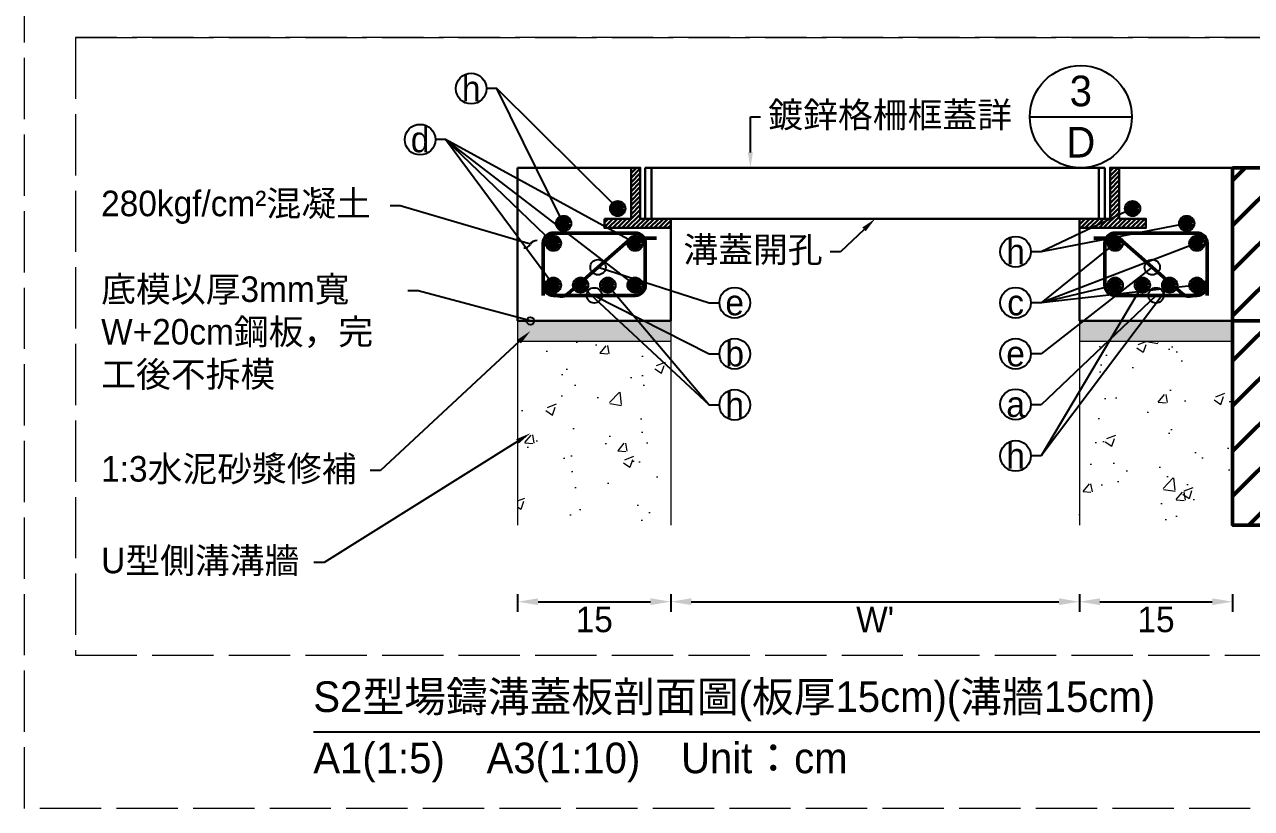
# Model space of a CAD drawing. Extents: x -4891 to 4829, y -5666 to -3242.
# Drawn here: x -970.9 to -730.6, y -4196.3 to -4042.7 of the extents above; entities that cross this region are included whole.
import ezdxf
from ezdxf import colors
from ezdxf.entities.mleader import LeaderData, LeaderLine
from ezdxf.math import Vec2, Vec3

# ---------------------------------------------------------------- set-up
doc = ezdxf.new("R2010")
doc.units = 0
doc.header["$MEASUREMENT"] = 0
doc.linetypes.add('ACAD_ISO02W100', pattern=[15, 12, -3])
for name, color, linetype, lineweight in [('一、3.基本-變更', 1, 'Continuous', 50), ('二、1.繪圖-既有設施', 8, 'Continuous', 20), ('二、2.繪圖-施作項目', 181, 'Continuous', 30), ('二、5.繪圖-鋼筋', 60, 'Continuous', 50), ('二、6.繪圖-其他施作項目', 35, 'Continuous', 30)]:
    doc.layers.add(name, color=color, linetype=linetype, lineweight=lineweight)
doc.layers.add('一、4.基本-隱藏', color=9, linetype='ACAD_ISO02W100', lineweight=20, plot=False)
doc.layers.add('三、3.文字-註解文字', color=2, linetype='Continuous')
doc.styles.add('次圖名(詳圖)', font='MS PGothic.ttf', dxfattribs={"height": 6})
doc.styles.add('註解文字', font='MS PGothic.ttf', dxfattribs={"height": 5})
doc.styles.add('註解文字(詳圖)', font='MS PGothic.ttf', dxfattribs={"height": 6})
doc.dimstyles.new('註解文字', dxfattribs={"dimtxt": 5, "dimasz": 4, "dimexe": 2, "dimexo": 2.5, "dimgap": 1, "dimtad": 2, "dimzin": 0, "dimdsep": 46, "dimtxsty": '註解文字', "dimcen": 0.1, "dimclrd": 144, "dimclre": 144, "dimclrt": 256, "dimadec": 0, "dimazin": 0, "dimtfac": 1, "dimtofl": 0, "dimtmove": 0, "dimatfit": 3, "dimfxl": 1.5, "dimfxlon": 1, "dimtolj": 1, "dimtzin": 0, "dimlwd": -1, "dimlwe": -1, "dimarcsym": 1})

# ---------------------------------------------------------------- blocks, each defined once
blk = doc.blocks.new('*D77')
at = {"layer": 'Defpoints', "color": 0, "transparency": 16777216}
for p in [(-874.31, -4140.8), (-844.31, -4140.8), (-844.31, -4155.8)]:
    blk.add_point(p, dxfattribs=at)
at = {"layer": '三、3.文字-註解文字', "color": 144, "transparency": 16777216}
for p, q in [((-874.31, -4154.3), (-874.31, -4157.8)), ((-870.31, -4155.8), (-848.31, -4155.8)), ((-844.31, -4154.3), (-844.31, -4157.8))]:
    blk.add_line(p, q, dxfattribs=at)
for points in [[(-870.31, -4155.13), (-870.31, -4156.46), (-874.31, -4155.8)], [(-848.31, -4155.13), (-848.31, -4156.46), (-844.31, -4155.8)]]:
    blk.add_solid(points, dxfattribs=at)
at = {"layer": '三、3.文字-註解文字', "transparency": 16777216, "insert": (-859.31, -4159.3), "char_height": 5, "attachment_point": 5, "style": '註解文字'}
blk.add_mtext('\\A1;15', dxfattribs=at)
blk = doc.blocks.new('*D78')
at = {"layer": 'Defpoints', "color": 0, "transparency": 16777216}
for p in [(-844.31, -4140.8), (-764.31, -4140.8), (-764.31, -4155.8)]:
    blk.add_point(p, dxfattribs=at)
at = {"layer": '三、3.文字-註解文字', "color": 144, "transparency": 16777216}
for p, q in [((-844.31, -4154.3), (-844.31, -4157.8)), ((-840.31, -4155.8), (-768.31, -4155.8)), ((-764.31, -4154.3), (-764.31, -4157.8))]:
    blk.add_line(p, q, dxfattribs=at)
for points in [[(-840.31, -4155.13), (-840.31, -4156.46), (-844.31, -4155.8)], [(-768.31, -4155.13), (-768.31, -4156.46), (-764.31, -4155.8)]]:
    blk.add_solid(points, dxfattribs=at)
at = {"layer": '三、3.文字-註解文字', "transparency": 16777216, "insert": (-804.31, -4159.3), "char_height": 5, "attachment_point": 5, "style": '註解文字'}
blk.add_mtext("\\A1;W'", dxfattribs=at)
blk = doc.blocks.new('*D79')
at = {"layer": 'Defpoints', "color": 0, "transparency": 16777216}
for p in [(-764.31, -4140.8), (-734.31, -4140.8), (-734.31, -4155.8)]:
    blk.add_point(p, dxfattribs=at)
at = {"layer": '三、3.文字-註解文字', "color": 144, "transparency": 16777216}
for p, q in [((-764.31, -4154.3), (-764.31, -4157.8)), ((-760.31, -4155.8), (-738.31, -4155.8)), ((-734.31, -4154.3), (-734.31, -4157.8))]:
    blk.add_line(p, q, dxfattribs=at)
for points in [[(-760.31, -4155.13), (-760.31, -4156.46), (-764.31, -4155.8)], [(-738.31, -4155.13), (-738.31, -4156.46), (-734.31, -4155.8)]]:
    blk.add_solid(points, dxfattribs=at)
at = {"layer": '三、3.文字-註解文字', "transparency": 16777216, "insert": (-749.31, -4159.3), "char_height": 5, "attachment_point": 5, "style": '註解文字'}
blk.add_mtext('\\A1;15', dxfattribs=at)
blk = doc.blocks.new('_Small')
at = {"color": 0, "linetype": 'ByBlock', "lineweight": -2}
blk.add_circle((0, 0), 0.25, dxfattribs=at)
blk = doc.blocks.new('_Integral')
at = {"color": 0, "linetype": 'ByBlock', "lineweight": -2}
for centre, start, end in [((0.445, -0.091), 102, 168), ((-0.445, 0.091), 282, 348)]:
    blk.add_arc(centre, 0.454, start, end, dxfattribs=at)

msp = doc.modelspace()

# ---------------------------------------------------------------- hatches: boundary and pattern name
at = {"layer": '一、3.基本-變更', "linetype": 'Continuous'}
h = msp.add_hatch(dxfattribs=at)
h.set_pattern_fill('ANSI31', color=256, scale=50)
h.set_pattern_definition([(45, (-2208.1754, 560.5), (-4.419417, 4.419417), [])])
h.paths.add_polyline_path([(-694.307, -4070.796), (-734.307, -4070.796), (-734.307, -4100.796), (-694.307, -4100.796)])
h.paths.add_polyline_path([(-694.307, -4100.796), (-734.307, -4100.796), (-734.307, -4140.796), (-694.307, -4140.796)])
at = {"layer": '二、1.繪圖-既有設施'}
h = msp.add_hatch(dxfattribs=at)
h.set_pattern_fill('CROSS', color=256, scale=0.2)
h.set_pattern_definition([(0, (-456253.2273, -668808.5251), (1.27, 1.27), [0.635, -1.905]), (90, (-456252.9098, -668808.8426), (-1.27, 1.27), [0.635, -1.905])])
h.paths.add_polyline_path([(-844.307, -4104.796), (-844.307, -4100.796), (-874.307, -4100.796), (-874.307, -4104.796)])
h.paths.add_polyline_path([(-764.307, -4100.796), (-764.307, -4104.796), (-734.307, -4104.796), (-734.307, -4100.796)])
h = msp.add_hatch(dxfattribs=at)
h.set_pattern_fill('AR-CONC', color=256, scale=0.1)
h.set_pattern_definition([(50, (-456253.227, -668808.525), (18.2184669, -1.59390855), [1.905, -20.955]), (355, (-456253.227, -668808.525), (-3.52434214, 19.10568452), [1.524, -16.7640584]), (100.4514447, (-456251.709, -668808.658), (14.6941247, 17.5117752), [1.6190009, -17.80902446]), (46.1842, (-456253.227, -668803.445), (27.1079041, -4.2042328), [2.8575, -31.4325]), (96.6355576, (-456250.968, -668803.795), (23.7404134, 24.7426125), [2.4285023, -26.7135608]), (351.184151, (-456253.227, -668803.445), (23.7404134, 24.7426125), [2.2859967, -25.1459732]), (21, (-456250.687, -668804.715), (15.16143913, -10.22651982), [1.905, -20.955]), (326, (-456250.687, -668804.715), (6.18020283, 18.4187966), [1.524, -16.764]), (71.451445, (-456249.424, -668805.567), (21.34164193, 8.1922769), [1.6190009, -17.80899376]), (37.5, (-456253.227, -668808.525), (0.308860325, 8.455503887), [0, -16.5608, 0, -17.018, 0, -16.8275]), (7.5, (-456253.227, -668808.525), (6.68196625, 10.01805748), [0, -9.7028, 0, -16.1798, 0, -6.4135]), (327.5, (-456258.8915, -668808.525), (13.559059517, -0.5728744), [0, -6.35, 0, -19.812, 0, -26.289]), (317.5, (-456261.431, -668808.525), (14.81291814, 2.5426491), [0, -8.255, 0, -13.1572, 0, -18.669])])
h.paths.add_polyline_path([(-844.307, -4104.796), (-874.307, -4104.796), (-874.307, -4140.796), (-844.307, -4140.796)])
h.paths.add_polyline_path([(-734.307, -4104.796), (-764.307, -4104.796), (-764.307, -4140.796), (-734.307, -4140.796)])
at = {"layer": '二、5.繪圖-鋼筋'}
h = msp.add_hatch(color=256, dxfattribs=at)
h.dxf.hatch_style = 1
h.paths.add_polyline_path([(-855.707, -4078.796, 1), (-853.707, -4078.796, 1)])
h = msp.add_hatch(color=256, dxfattribs=at)
h.dxf.hatch_style = 1
h.paths.add_polyline_path([(-754.907, -4078.796, 1), (-752.907, -4078.796, 1)])
h = msp.add_hatch(color=256, dxfattribs=at)
h.dxf.hatch_style = 1
h.paths.add_polyline_path([(-866.307, -4081.696, 1), (-864.307, -4081.696, 1)])
h = msp.add_hatch(color=256, dxfattribs=at)
h.dxf.hatch_style = 1
h.paths.add_polyline_path([(-744.307, -4081.696, 1), (-742.307, -4081.696, 1)])
h = msp.add_hatch(color=256, dxfattribs=at)
h.dxf.hatch_style = 1
h.paths.add_polyline_path([(-868.307, -4085.596, 1), (-866.307, -4085.596, 1)])
h = msp.add_hatch(color=256, dxfattribs=at)
h.dxf.hatch_style = 1
h.paths.add_polyline_path([(-852.307, -4085.596, 1), (-850.307, -4085.596, 1)])
h = msp.add_hatch(color=256, dxfattribs=at)
h.dxf.hatch_style = 1
h.paths.add_polyline_path([(-758.307, -4085.596, 1), (-756.307, -4085.596, 1)])
h = msp.add_hatch(color=256, dxfattribs=at)
h.dxf.hatch_style = 1
h.paths.add_polyline_path([(-742.307, -4085.596, 1), (-740.307, -4085.596, 1)])
h = msp.add_hatch(color=256, dxfattribs=at)
h.dxf.hatch_style = 1
h.paths.add_polyline_path([(-868.307, -4093.796, 1), (-866.307, -4093.796, 1)])
h = msp.add_hatch(color=256, dxfattribs=at)
h.dxf.hatch_style = 1
h.paths.add_polyline_path([(-862.987, -4093.796, 1), (-860.987, -4093.796, 1)])
h = msp.add_hatch(color=256, dxfattribs=at)
h.dxf.hatch_style = 1
h.paths.add_polyline_path([(-857.647, -4093.796, 1), (-855.647, -4093.796, 1)])
h = msp.add_hatch(color=256, dxfattribs=at)
h.dxf.hatch_style = 1
h.paths.add_polyline_path([(-852.307, -4093.796, 1), (-850.307, -4093.796, 1)])
h = msp.add_hatch(color=256, dxfattribs=at)
h.dxf.hatch_style = 1
h.paths.add_polyline_path([(-758.307, -4093.796, 1), (-756.307, -4093.796, 1)])
h = msp.add_hatch(color=256, dxfattribs=at)
h.dxf.hatch_style = 1
h.paths.add_polyline_path([(-752.967, -4093.796, 1), (-750.967, -4093.796, 1)])
h = msp.add_hatch(color=256, dxfattribs=at)
h.dxf.hatch_style = 1
h.paths.add_polyline_path([(-747.627, -4093.796, 1), (-745.627, -4093.796, 1)])
h = msp.add_hatch(color=256, dxfattribs=at)
h.dxf.hatch_style = 1
h.paths.add_polyline_path([(-742.307, -4093.796, 1), (-740.307, -4093.796, 1)])
at = {"layer": '二、6.繪圖-其他施作項目'}
h = msp.add_hatch(dxfattribs=at)
h.set_pattern_fill('ANSI31', color=256, scale=0.2)
h.set_pattern_definition([(45, (2578.7107, -6679.3677), (-0.44901281, 0.44901281), [])])
h.paths.add_polyline_path([(-852.107, -4080.796), (-857.307, -4080.796), (-857.307, -4082.596), (-844.307, -4082.596), (-844.307, -4080.796), (-850.307, -4080.796), (-850.307, -4070.796), (-852.107, -4070.796)])
h.paths.add_polyline_path([(-756.507, -4070.796), (-758.307, -4070.796), (-758.307, -4080.796), (-764.307, -4080.796), (-764.307, -4082.596), (-751.307, -4082.596), (-751.307, -4080.796), (-756.507, -4080.796)])

# ---------------------------------------------------------------- linework, layer by layer
at = {"layer": '一、3.基本-變更', "linetype": 'Continuous'}
for points in [[(-734.307, -4070.796), (-694.307, -4070.796), (-694.307, -4100.796), (-734.307, -4100.796)], [(-694.307, -4100.796), (-734.307, -4100.796), (-734.307, -4140.796), (-694.307, -4140.796)]]:
    msp.add_lwpolyline(points, close=True, dxfattribs=at)
at = {"layer": '一、4.基本-隱藏'}
for points in [[(-970.855, -3689.296), (-190.855, -3689.296), (-190.855, -4196.296), (-970.855, -4196.296)], [(-607.759, -4045.296), (-960.855, -4045.296), (-960.855, -4166.296), (-607.759, -4166.296)]]:
    msp.add_lwpolyline(points, close=True, dxfattribs=at)
msp.add_lwpolyline([(-960.855, -4045.296), (-607.759, -4045.296)], dxfattribs=at)
at = {"layer": '三、3.文字-註解文字', "color": 144}
msp.add_lwpolyline([(-865.307, -4081.696), (-878.407, -4055.296)], dxfattribs=at)
at = {"layer": '三、3.文字-註解文字'}
for points in [[(-774.039, -4060.796), (-754.039, -4060.796)], [(-914.307, -4181.296), (-654.307, -4181.296)]]:
    msp.add_lwpolyline(points, dxfattribs=at)
for centre, radius in [((-883.407, -4055.296), 3), ((-764.039, -4060.796), 10), ((-893.407, -4065.296), 3), ((-776.807, -4087.24), 3), ((-831.807, -4097.24), 3), ((-776.807, -4097.24), 3), ((-831.807, -4107.24), 3), ((-776.807, -4107.24), 3), ((-831.807, -4117.24), 3), ((-776.806, -4117.151), 3), ((-776.807, -4127.24), 3)]:
    msp.add_circle(centre, radius, dxfattribs=at)
at = {"layer": '三、3.文字-註解文字', "color": 144}
msp.add_circle((-865.307, -4081.696), 1.5, dxfattribs=at)
at = {"layer": '二、1.繪圖-既有設施'}
for points in [[(-874.307, -4100.796), (-874.307, -4140.796)], [(-844.307, -4100.796), (-844.307, -4140.796)], [(-764.307, -4100.796), (-764.307, -4140.796)], [(-734.307, -4100.796), (-734.307, -4140.796)], [(-874.307, -4104.796), (-844.307, -4104.796)], [(-764.307, -4104.796), (-734.307, -4104.796)]]:
    msp.add_lwpolyline(points, dxfattribs=at)
at = {"layer": '二、2.繪圖-施作項目'}
for points in [[(-874.307, -4070.796), (-852.107, -4070.796)], [(-874.307, -4070.796), (-874.307, -4100.796)], [(-756.507, -4070.796), (-734.307, -4070.796)], [(-734.307, -4070.796), (-734.307, -4100.796)], [(-844.307, -4080.796), (-844.307, -4100.796)], [(-764.307, -4080.796), (-764.307, -4100.796)]]:
    msp.add_lwpolyline(points, dxfattribs=at)
at = {"layer": '二、2.繪圖-施作項目', "ltscale": 0.1}
for points in [[(-874.307, -4100.796), (-844.307, -4100.796)], [(-764.307, -4100.796), (-734.307, -4100.796)]]:
    msp.add_lwpolyline(points, dxfattribs=at)
at = {"layer": '二、5.繪圖-鋼筋'}
for points in [[(-851.307, -4083.596), (-867.307, -4083.596, 0.4142136), (-869.307, -4085.596), (-869.307, -4093.796, 0.4142136), (-867.307, -4095.796), (-851.307, -4095.796, 0.4142136), (-849.307, -4093.796), (-849.307, -4085.596, 0.4142136)], [(-757.307, -4083.596), (-741.307, -4083.596, -0.4142136), (-739.307, -4085.596), (-739.307, -4093.796, -0.4142136), (-741.307, -4095.796), (-757.307, -4095.796, -0.4142136), (-759.307, -4093.796), (-759.307, -4085.596, -0.4142136)]]:
    msp.add_lwpolyline(points, format="xyb", close=True, dxfattribs=at)
for points in [[(-869.271, -4093.043), (-867.288, -4095.295, 0.4142136), (-864.466, -4095.474), (-852.674, -4085.095, -0.1824306), (-851.352, -4084.596), (-847.107, -4084.596)], [(-739.343, -4093.043), (-741.326, -4095.295, -0.4142136), (-744.148, -4095.474), (-755.94, -4085.095, 0.1824306), (-757.262, -4084.596), (-761.507, -4084.596)]]:
    msp.add_lwpolyline(points, format="xyb", dxfattribs=at)
for points in [[(-869.307, -4089.696), (-869.307, -4095.796)], [(-739.307, -4089.696), (-739.307, -4095.796)]]:
    msp.add_lwpolyline(points, dxfattribs=at)
for centre in [(-854.707, -4078.796), (-753.907, -4078.796), (-865.307, -4081.696), (-743.307, -4081.696), (-867.307, -4085.596), (-851.307, -4085.596), (-757.307, -4085.596), (-741.307, -4085.596), (-867.307, -4093.796), (-861.987, -4093.796), (-856.647, -4093.796), (-851.307, -4093.796), (-757.307, -4093.796), (-751.967, -4093.796), (-746.627, -4093.796), (-741.307, -4093.796)]:
    msp.add_circle(centre, 1, dxfattribs=at)
at = {"layer": '二、6.繪圖-其他施作項目'}
for points in [[(-857.307, -4080.796), (-852.107, -4080.796), (-852.107, -4070.796), (-850.307, -4070.796), (-850.307, -4080.796), (-844.307, -4080.796), (-844.307, -4082.596), (-857.307, -4082.596)], [(-756.507, -4070.796), (-758.307, -4070.796), (-758.307, -4080.796), (-764.307, -4080.796), (-764.307, -4082.596), (-751.307, -4082.596), (-751.307, -4080.796), (-756.507, -4080.796)]]:
    msp.add_lwpolyline(points, close=True, dxfattribs=at)
for points in [[(-849.307, -4070.796), (-849.307, -4080.796)], [(-849.307, -4070.796), (-759.307, -4070.796)], [(-848.107, -4070.796), (-848.107, -4080.796)], [(-760.507, -4070.796), (-760.507, -4080.796)], [(-759.307, -4070.796), (-759.307, -4080.796)], [(-849.307, -4080.796), (-759.307, -4080.796)]]:
    msp.add_lwpolyline(points, dxfattribs=at)

# ---------------------------------------------------------------- texts
at = {"layer": '三、3.文字-註解文字'}
for s, width, gutter_width, insert, char_height, attachment_point, style in [('h', 8.38231, 30, (-883.407, -4055.296), 5, 5, '註解文字'), ('3', 6.60394, 25, (-764.039, -4055.796), 6, 5, '註解文字(詳圖)'), ('d', 8.38231, 30, (-893.407, -4065.296), 5, 5, '註解文字'), ('D', 6.60394, 25, (-764.039, -4065.796), 6, 5, '註解文字(詳圖)'), ('h', 8.38231, 30, (-776.807, -4087.24), 5, 5, '註解文字'), ('e', 8.38231, 30, (-831.807, -4097.24), 5, 5, '註解文字'), ('c', 8.38231, 30, (-776.807, -4097.24), 5, 5, '註解文字'), ('b', 8.38231, 30, (-831.807, -4107.24), 5, 5, '註解文字'), ('e', 8.38231, 30, (-776.807, -4107.24), 5, 5, '註解文字'), ('h', 8.38231, 30, (-831.807, -4117.24), 5, 5, '註解文字'), ('a', 8.38231, 30, (-776.806, -4117.151), 5, 5, '註解文字'), ('h', 8.38231, 30, (-776.807, -4127.24), 5, 5, '註解文字'), ('S{\\fMS PGothic|b0|i0|c128|p34;2型場鑄溝蓋板剖面圖(板厚15cm)}(溝牆15cm)', 215.37549, 15, (-914.307, -4175.296), 6, 4, '次圖名(詳圖)'), ('{\\fMS PGothic|b0|i0|c128|p34;A1(1:}5{\\fMS PGothic|b0|i0|c128|p34;)\u3000A3(1:}1{\\fMS PGothic|b0|i0|c128|p34;0)^IUnit：cm}', 136.03259, 15, (-914.307, -4187.296), 6, 4, '次圖名(詳圖)')]:
    msp.add_mtext_dynamic_manual_height_columns(s, width=width, gutter_width=gutter_width, heights=[0], dxfattribs=dict(at, insert=insert, char_height=char_height, attachment_point=attachment_point, style=style))

# ---------------------------------------------------------------- dimensions: what is measured, and where the dimension line sits
for base, p1, p2, text, picture, middle in [((-844.307, -4155.796), (-874.307, -4140.796), (-844.307, -4140.796), '15', '*D77', (-859.307, -4159.296)), ((-764.307, -4155.796), (-844.307, -4140.796), (-764.307, -4140.796), "W'", '*D78', (-804.307, -4159.296)), ((-734.307, -4155.796), (-764.307, -4140.796), (-734.307, -4140.796), '15', '*D79', (-749.307, -4159.296))]:
    dim = msp.add_linear_dim(base=base, p1=p1, p2=p2, text=text, dimstyle='註解文字', dxfattribs=at)
    dim.commit()
    dim.dimension.update_dxf_attribs({"geometry": picture, "text_midpoint": middle})

# ---------------------------------------------------------------- leaders
ml = msp.add_multileader_mtext('Standard', dxfattribs=at)
ml.set_content('{\\fMS PGothic|b0|i0|c128|p34; }', color=256, style='註解文字')
ml.set_leader_properties(color=144, linetype='ByLayer', lineweight=-1)
ml.set_arrow_properties(name='SMALL')
ml.build(insert=Vec2(0, 0))
ml.multileader.update_dxf_attribs({"dogleg_length": 2, "arrow_head_size": 6})
ctx = ml.context
ctx.base_point, ctx.char_height, ctx.arrow_head_size, ctx.landing_gap_size, ctx.plane_origin = Vec3(-885.623, -4055.296), 5, 6, 1.5, Vec3(-864.109, -4072.033)
ctx.text_align_type = 2
notes = []
notes.append((ctx, [(0, (1, 1, 0), (-878.407, -4055.296), (-1, 0), 2, [(0, [(-854.707, -4078.796)], 0, [])])]))
ctx.mtext.insert, ctx.mtext.alignment, ctx.mtext.flow_direction = Vec3(-881.907, -4052.796), 3, 5
ml = msp.add_multileader_mtext('Standard', dxfattribs=at)
ml.set_content('{\\fMS PGothic|b0|i0|c128|p34;鍍鋅格柵框蓋詳}', color=256, style='註解文字')
ml.set_leader_properties(color=144, linetype='ByLayer', lineweight=-1)
ml.build(insert=Vec2(0, 0))
ml.multileader.update_dxf_attribs({"dogleg_length": 2, "arrow_head_size": 3})
ctx = ml.context
ctx.base_point, ctx.char_height, ctx.arrow_head_size, ctx.landing_gap_size, ctx.plane_origin = Vec3(-826.736, -4060.796), 5, 3, 1.5, Vec3(-846.285, -4116.973)
notes.append((ctx, [(1, (1, 1, 0), (-828.736, -4060.796), (1, 0), 2, [(0, [(-828.736, -4070.796)], 0, [])])]))
ctx.mtext.insert, ctx.mtext.width, ctx.mtext.flow_direction = Vec3(-825.236, -4057.941), 50.82195, 5
ml = msp.add_multileader_mtext('Standard', dxfattribs=at)
ml.set_content('{\\fMS PGothic|b0|i0|c128|p34; }', color=256, style='註解文字')
ml.set_leader_properties(color=144, linetype='ByLayer', lineweight=-1)
ml.set_arrow_properties(name='SMALL')
ml.build(insert=Vec2(0, 0))
ml.multileader.update_dxf_attribs({"dogleg_length": 2, "arrow_head_size": 6})
ctx = ml.context
ctx.base_point, ctx.char_height, ctx.arrow_head_size, ctx.landing_gap_size, ctx.plane_origin = Vec3(-895.623, -4065.296), 5, 6, 1.5, Vec3(-880.709, -4089.933)
ctx.text_align_type = 2
notes.append((ctx, [(0, (1, 1, 0), (-888.407, -4065.296), (-1, 0), 2, [(0, [(-851.307, -4085.596)], 0, [])])]))
ctx.mtext.insert, ctx.mtext.alignment, ctx.mtext.flow_direction = Vec3(-891.907, -4062.796), 3, 5
ml = msp.add_multileader_mtext('Standard', dxfattribs=at)
ml.set_content('{\\fMS PGothic|b0|i0|c128|p34; }', color=256, style='註解文字')
ml.set_leader_properties(color=144, linetype='ByLayer', lineweight=-1)
ml.set_arrow_properties(name='SMALL')
ml.build(insert=Vec2(0, 0))
ml.multileader.update_dxf_attribs({"dogleg_length": 2, "arrow_head_size": 6})
ctx = ml.context
ctx.base_point, ctx.char_height, ctx.arrow_head_size, ctx.landing_gap_size, ctx.plane_origin = Vec3(-895.623, -4065.296), 5, 6, 1.5, Vec3(-882.636, -4095.311)
ctx.text_align_type = 2
notes.append((ctx, [(0, (1, 1, 0), (-888.407, -4065.296), (-1, 0), 2, [(0, [(-867.307, -4085.596)], 0, [])])]))
ctx.mtext.insert, ctx.mtext.alignment, ctx.mtext.flow_direction = Vec3(-891.907, -4062.796), 3, 5
ml = msp.add_multileader_mtext('Standard', dxfattribs=at)
ml.set_content('{\\fMS PGothic|b0|i0|c128|p34; }', color=256, style='註解文字')
ml.set_leader_properties(color=144, linetype='ByLayer', lineweight=-1)
ml.set_arrow_properties(name='SMALL')
ml.build(insert=Vec2(0, 0))
ml.multileader.update_dxf_attribs({"dogleg_length": 2, "arrow_head_size": 6})
ctx = ml.context
ctx.base_point, ctx.char_height, ctx.arrow_head_size, ctx.landing_gap_size, ctx.plane_origin = Vec3(-895.623, -4065.296), 5, 6, 1.5, Vec3(-849.594, -4096.073)
ctx.text_align_type = 2
notes.append((ctx, [(0, (1, 1, 0), (-888.407, -4065.296), (-1, 0), 2, [(0, [(-851.307, -4093.796)], 0, [])])]))
ctx.mtext.insert, ctx.mtext.alignment, ctx.mtext.flow_direction = Vec3(-891.907, -4062.796), 3, 5
ml = msp.add_multileader_mtext('Standard', dxfattribs=at)
ml.set_content('{\\fMS PGothic|b0|i0|c128|p34; }', color=256, style='註解文字')
ml.set_leader_properties(color=144, linetype='ByLayer', lineweight=-1)
ml.set_arrow_properties(name='SMALL')
ml.build(insert=Vec2(0, 0))
ml.multileader.update_dxf_attribs({"dogleg_length": 2, "arrow_head_size": 6})
ctx = ml.context
ctx.base_point, ctx.char_height, ctx.arrow_head_size, ctx.landing_gap_size, ctx.plane_origin = Vec3(-895.623, -4065.296), 5, 6, 1.5, Vec3(-873.115, -4096.522)
ctx.text_align_type = 2
notes.append((ctx, [(0, (1, 1, 0), (-888.407, -4065.296), (-1, 0), 2, [(0, [(-867.307, -4093.796)], 0, [])])]))
ctx.mtext.insert, ctx.mtext.alignment, ctx.mtext.flow_direction = Vec3(-891.907, -4062.796), 3, 5
ml = msp.add_multileader_mtext('Standard', dxfattribs=at)
ml.set_content('280kgf/cm²混凝土', color=256, style='註解文字')
ml.set_leader_properties(color=144, linetype='ByLayer', lineweight=-1)
ml.set_arrow_properties(name='INTEGRAL')
ml.build(insert=Vec2(0, 0))
ml.multileader.update_dxf_attribs({"dogleg_length": 2, "arrow_head_size": 3})
ctx = ml.context
ctx.base_point, ctx.char_height, ctx.arrow_head_size, ctx.landing_gap_size, ctx.plane_origin = Vec3(-957.355, -4078.279), 5, 3, 1.5, Vec3(-817.606, -4176.464)
notes.append((ctx, [(1, (1, 1, 0), (-897.298, -4078.279), (-1, 0), 2, [(0, [(-871.807, -4085.796)], 0, [])])]))
ctx.mtext.insert, ctx.mtext.width, ctx.mtext.flow_direction = Vec3(-955.855, -4075.296), 107.51878, 5
ml = msp.add_multileader_mtext('Standard', dxfattribs=at)
ml.set_content('{\\fMS PGothic|b0|i0|c128|p34; }', color=256, style='註解文字')
ml.set_leader_properties(color=144, linetype='ByLayer', lineweight=-1)
ml.set_arrow_properties(name='SMALL')
ml.build(insert=Vec2(0, 0))
ml.multileader.update_dxf_attribs({"dogleg_length": 2, "arrow_head_size": 6})
ctx = ml.context
ctx.base_point, ctx.char_height, ctx.arrow_head_size, ctx.landing_gap_size, ctx.plane_origin = Vec3(-779.023, -4087.24), 5, 6, 1.5, Vec3(-754.996, -4095.533)
ctx.text_align_type = 2
notes.append((ctx, [(0, (1, 1, 0), (-771.807, -4087.24), (-1, 0), 2, [(0, [(-753.907, -4078.796)], 0, [])])]))
ctx.mtext.insert, ctx.mtext.alignment, ctx.mtext.flow_direction = Vec3(-775.307, -4084.74), 3, 5
ml = msp.add_multileader_mtext('Standard', dxfattribs=at)
ml.set_content('溝蓋開孔', color=256, style='註解文字')
ml.set_leader_properties(color=144, linetype='ByLayer', lineweight=-1)
ml.build(insert=Vec2(0, 0))
ml.multileader.update_dxf_attribs({"dogleg_length": 2, "arrow_head_size": 3})
ctx = ml.context
ctx.base_point, ctx.char_height, ctx.arrow_head_size, ctx.landing_gap_size, ctx.plane_origin = Vec3(-844.412, -4087.24), 5, 3, 1.5, Vec3(-821.856, -4126.973)
ctx.text_align_type = 2
notes.append((ctx, [(0, (1, 1, 0), (-811.088, -4087.24), (-1, 0), 2, [(0, [(-804.307, -4080.796)], 0, [])])]))
ctx.mtext.insert, ctx.mtext.width, ctx.mtext.alignment, ctx.mtext.flow_direction = Vec3(-814.588, -4084.328), 29.56865, 3, 5
ml = msp.add_multileader_mtext('Standard', dxfattribs=at)
ml.set_content('{\\fMS PGothic|b0|i0|c128|p34; }', color=256, style='註解文字')
ml.set_leader_properties(color=144, linetype='ByLayer', lineweight=-1)
ml.set_arrow_properties(name='SMALL')
ml.build(insert=Vec2(0, 0))
ml.multileader.update_dxf_attribs({"dogleg_length": 2, "arrow_head_size": 6})
ctx = ml.context
ctx.base_point, ctx.char_height, ctx.arrow_head_size, ctx.landing_gap_size, ctx.plane_origin = Vec3(-779.023, -4087.24), 5, 6, 1.5, Vec3(-755.218, -4093.894)
ctx.text_align_type = 2
notes.append((ctx, [(0, (1, 1, 0), (-771.807, -4087.24), (-1, 0), 2, [(0, [(-743.307, -4081.696)], 0, [])])]))
ctx.mtext.insert, ctx.mtext.alignment, ctx.mtext.flow_direction = Vec3(-775.307, -4084.74), 3, 5
ml = msp.add_multileader_mtext('Standard', dxfattribs=at)
ml.set_content('{\\fMS PGothic|b0|i0|c128|p34; }', color=256, style='註解文字')
ml.set_leader_properties(color=144, linetype='ByLayer', lineweight=-1)
ml.set_arrow_properties(name='SMALL')
ml.build(insert=Vec2(0, 0))
ml.multileader.update_dxf_attribs({"dogleg_length": 2, "arrow_head_size": 6})
ctx = ml.context
ctx.base_point, ctx.char_height, ctx.arrow_head_size, ctx.landing_gap_size, ctx.plane_origin = Vec3(-779.023, -4097.24), 5, 6, 1.5, Vec3(-750.996, -4105.533)
ctx.text_align_type = 2
notes.append((ctx, [(0, (1, 1, 0), (-771.807, -4097.24), (-1, 0), 2, [(0, [(-757.307, -4085.596)], 0, [])])]))
ctx.mtext.insert, ctx.mtext.alignment, ctx.mtext.flow_direction = Vec3(-775.307, -4094.74), 3, 5
ml = msp.add_multileader_mtext('Standard', dxfattribs=at)
ml.set_content('{\\fMS PGothic|b0|i0|c128|p34; }', color=256, style='註解文字')
ml.set_leader_properties(color=144, linetype='ByLayer', lineweight=-1)
ml.set_arrow_properties(name='SMALL')
ml.build(insert=Vec2(0, 0))
ml.multileader.update_dxf_attribs({"dogleg_length": 2, "arrow_head_size": 6})
ctx = ml.context
ctx.base_point, ctx.char_height, ctx.arrow_head_size, ctx.landing_gap_size, ctx.plane_origin = Vec3(-779.023, -4097.24), 5, 6, 1.5, Vec3(-709.217, -4102.748)
ctx.text_align_type = 2
notes.append((ctx, [(0, (1, 1, 0), (-771.807, -4097.24), (-1, 0), 2, [(0, [(-741.307, -4085.596)], 0, [])])]))
ctx.mtext.insert, ctx.mtext.alignment, ctx.mtext.flow_direction = Vec3(-775.307, -4094.74), 3, 5
ml = msp.add_multileader_mtext('Standard', dxfattribs=at)
ml.set_content('{\\fMS PGothic|b0|i0|c128|p34; }', color=256, style='註解文字')
ml.set_leader_properties(color=144, linetype='ByLayer', lineweight=-1)
ml.set_arrow_properties(name='SMALL')
ml.build(insert=Vec2(0, 0))
ml.multileader.update_dxf_attribs({"dogleg_length": 2, "arrow_head_size": 6})
ctx = ml.context
ctx.base_point, ctx.char_height, ctx.arrow_head_size, ctx.landing_gap_size, ctx.plane_origin = Vec3(-834.807, -4097.24), 5, 6, 1.5, Vec3(-898.209, -4056.877)
notes.append((ctx, [(1, (1, 1, 0), (-836.807, -4097.24), (1, 0), 2, [(0, [(-858.57, -4090.284)], 0, [])])]))
ctx.mtext.insert, ctx.mtext.flow_direction = Vec3(-833.307, -4094.74), 5
ml = msp.add_multileader_mtext('Standard', dxfattribs=at)
ml.set_content('{\\fMS PGothic|b0|i0|c128|p34; }', color=256, style='註解文字')
ml.set_leader_properties(color=144, linetype='ByLayer', lineweight=-1)
ml.set_arrow_properties(name='SMALL')
ml.build(insert=Vec2(0, 0))
ml.multileader.update_dxf_attribs({"dogleg_length": 2, "arrow_head_size": 6})
ctx = ml.context
ctx.base_point, ctx.char_height, ctx.arrow_head_size, ctx.landing_gap_size, ctx.plane_origin = Vec3(-779.023, -4107.24), 5, 6, 1.5, Vec3(-855.71, -4066.877)
ctx.text_align_type = 2
notes.append((ctx, [(0, (1, 1, 0), (-771.807, -4107.24), (-1, 0), 2, [(0, [(-750.044, -4090.284)], 0, [])])]))
ctx.mtext.insert, ctx.mtext.alignment, ctx.mtext.flow_direction = Vec3(-775.307, -4104.74), 3, 5
ml = msp.add_multileader_mtext('Standard', dxfattribs=at)
ml.set_content('底模以厚3mm寬W+20cm鋼板，完工後不拆模', color=256, style='註解文字')
ml.set_leader_properties(color=144, linetype='ByLayer', lineweight=-1)
ml.set_arrow_properties(name='SMALL')
ml.build(insert=Vec2(0, 0))
ml.multileader.update_dxf_attribs({"dogleg_length": 2, "arrow_head_size": 3})
ctx = ml.context
ctx.base_point, ctx.char_height, ctx.arrow_head_size, ctx.landing_gap_size, ctx.plane_origin = Vec3(-957.355, -4094.927), 5, 3, 1.5, Vec3(-817.606, -4189.612)
notes.append((ctx, [(1, (1, 1, 0), (-893.775, -4094.927), (-1, 0), 2, [(0, [(-871.807, -4100.796)], 0, [])])]))
ctx.mtext.insert, ctx.mtext.width, ctx.mtext.flow_direction = Vec3(-955.855, -4092.086), 59.22735, 5
ml = msp.add_multileader_mtext('Standard', dxfattribs=at)
ml.set_content('{\\fMS PGothic|b0|i0|c128|p34; }', color=256, style='註解文字')
ml.set_leader_properties(color=144, linetype='ByLayer', lineweight=-1)
ml.set_arrow_properties(name='SMALL')
ml.build(insert=Vec2(0, 0))
ml.multileader.update_dxf_attribs({"dogleg_length": 2, "arrow_head_size": 6})
ctx = ml.context
ctx.base_point, ctx.char_height, ctx.arrow_head_size, ctx.landing_gap_size, ctx.plane_origin = Vec3(-834.807, -4117.24), 5, 6, 1.5, Vec3(-898.209, -4071.877)
notes.append((ctx, [(1, (1, 1, 0), (-836.807, -4117.24), (1, 0), 2, [(0, [(-861.987, -4093.796)], 0, [])])]))
ctx.mtext.insert, ctx.mtext.flow_direction = Vec3(-833.307, -4114.74), 5
ml = msp.add_multileader_mtext('Standard', dxfattribs=at)
ml.set_content('{\\fMS PGothic|b0|i0|c128|p34; }', color=256, style='註解文字')
ml.set_leader_properties(color=144, linetype='ByLayer', lineweight=-1)
ml.set_arrow_properties(name='SMALL')
ml.build(insert=Vec2(0, 0))
ml.multileader.update_dxf_attribs({"dogleg_length": 2, "arrow_head_size": 6})
ctx = ml.context
ctx.base_point, ctx.char_height, ctx.arrow_head_size, ctx.landing_gap_size, ctx.plane_origin = Vec3(-834.807, -4117.24), 5, 6, 1.5, Vec3(-895.705, -4063.95)
notes.append((ctx, [(1, (1, 1, 0), (-836.807, -4117.24), (1, 0), 2, [(0, [(-856.647, -4093.796)], 0, [])])]))
ctx.mtext.insert, ctx.mtext.flow_direction = Vec3(-833.307, -4114.74), 5
ml = msp.add_multileader_mtext('Standard', dxfattribs=at)
ml.set_content('{\\fMS PGothic|b0|i0|c128|p34; }', color=256, style='註解文字')
ml.set_leader_properties(color=144, linetype='ByLayer', lineweight=-1)
ml.set_arrow_properties(name='SMALL')
ml.build(insert=Vec2(0, 0))
ml.multileader.update_dxf_attribs({"dogleg_length": 2, "arrow_head_size": 6})
ctx = ml.context
ctx.base_point, ctx.char_height, ctx.arrow_head_size, ctx.landing_gap_size, ctx.plane_origin = Vec3(-779.023, -4097.24), 5, 6, 1.5, Vec3(-750.629, -4108.268)
ctx.text_align_type = 2
notes.append((ctx, [(0, (1, 1, 0), (-771.807, -4097.24), (-1, 0), 2, [(0, [(-741.307, -4093.796)], 0, [])])]))
ctx.mtext.insert, ctx.mtext.alignment, ctx.mtext.flow_direction = Vec3(-775.307, -4094.74), 3, 5
ml = msp.add_multileader_mtext('Standard', dxfattribs=at)
ml.set_content('{\\fMS PGothic|b0|i0|c128|p34; }', color=256, style='註解文字')
ml.set_leader_properties(color=144, linetype='ByLayer', lineweight=-1)
ml.set_arrow_properties(name='SMALL')
ml.build(insert=Vec2(0, 0))
ml.multileader.update_dxf_attribs({"dogleg_length": 2, "arrow_head_size": 6})
ctx = ml.context
ctx.base_point, ctx.char_height, ctx.arrow_head_size, ctx.landing_gap_size, ctx.plane_origin = Vec3(-779.023, -4097.24), 5, 6, 1.5, Vec3(-743.432, -4109.704)
ctx.text_align_type = 2
notes.append((ctx, [(0, (1, 1, 0), (-771.807, -4097.24), (-1, 0), 2, [(0, [(-757.307, -4093.796)], 0, [])])]))
ctx.mtext.insert, ctx.mtext.alignment, ctx.mtext.flow_direction = Vec3(-775.307, -4094.74), 3, 5
ml = msp.add_multileader_mtext('Standard', dxfattribs=at)
ml.set_content('{\\fMS PGothic|b0|i0|c128|p34; }', color=256, style='註解文字')
ml.set_leader_properties(color=144, linetype='ByLayer', lineweight=-1)
ml.set_arrow_properties(name='SMALL')
ml.build(insert=Vec2(0, 0))
ml.multileader.update_dxf_attribs({"dogleg_length": 2, "arrow_head_size": 6})
ctx = ml.context
ctx.base_point, ctx.char_height, ctx.arrow_head_size, ctx.landing_gap_size, ctx.plane_origin = Vec3(-779.023, -4127.24), 5, 6, 1.5, Vec3(-755.218, -4133.894)
ctx.text_align_type = 2
notes.append((ctx, [(0, (1, 1, 0), (-771.807, -4127.24), (-1, 0), 2, [(0, [(-751.967, -4093.796)], 0, [])])]))
ctx.mtext.insert, ctx.mtext.alignment, ctx.mtext.flow_direction = Vec3(-775.307, -4124.74), 3, 5
ml = msp.add_multileader_mtext('Standard', dxfattribs=at)
ml.set_content('{\\fMS PGothic|b0|i0|c128|p34; }', color=256, style='註解文字')
ml.set_leader_properties(color=144, linetype='ByLayer', lineweight=-1)
ml.set_arrow_properties(name='SMALL')
ml.build(insert=Vec2(0, 0))
ml.multileader.update_dxf_attribs({"dogleg_length": 2, "arrow_head_size": 6})
ctx = ml.context
ctx.base_point, ctx.char_height, ctx.arrow_head_size, ctx.landing_gap_size, ctx.plane_origin = Vec3(-779.023, -4127.24), 5, 6, 1.5, Vec3(-754.996, -4135.533)
ctx.text_align_type = 2
notes.append((ctx, [(0, (1, 1, 0), (-771.807, -4127.24), (-1, 0), 2, [(0, [(-746.627, -4093.796)], 0, [])])]))
ctx.mtext.insert, ctx.mtext.alignment, ctx.mtext.flow_direction = Vec3(-775.307, -4124.74), 3, 5
ml = msp.add_multileader_mtext('Standard', dxfattribs=at)
ml.set_content('{\\fMS PGothic|b0|i0|c128|p34; }', color=256, style='註解文字')
ml.set_leader_properties(color=144, linetype='ByLayer', lineweight=-1)
ml.set_arrow_properties(name='SMALL')
ml.build(insert=Vec2(0, 0))
ml.multileader.update_dxf_attribs({"dogleg_length": 2, "arrow_head_size": 6})
ctx = ml.context
ctx.base_point, ctx.char_height, ctx.arrow_head_size, ctx.landing_gap_size, ctx.plane_origin = Vec3(-834.807, -4107.24), 5, 6, 1.5, Vec3(-898.209, -4061.877)
notes.append((ctx, [(1, (1, 1, 0), (-836.807, -4107.24), (1, 0), 2, [(0, [(-859.307, -4095.796)], 0, [])])]))
ctx.mtext.insert, ctx.mtext.flow_direction = Vec3(-833.307, -4104.74), 5
ml = msp.add_multileader_mtext('Standard', dxfattribs=at)
ml.set_content('{\\fMS PGothic|b0|i0|c128|p34; }', color=256, style='註解文字')
ml.set_leader_properties(color=144, linetype='ByLayer', lineweight=-1)
ml.set_arrow_properties(name='SMALL')
ml.build(insert=Vec2(0, 0))
ml.multileader.update_dxf_attribs({"dogleg_length": 2, "arrow_head_size": 6})
ctx = ml.context
ctx.base_point, ctx.char_height, ctx.arrow_head_size, ctx.landing_gap_size, ctx.plane_origin = Vec3(-779.023, -4117.24), 5, 6, 1.5, Vec3(-855.71, -4076.877)
ctx.text_align_type = 2
notes.append((ctx, [(0, (1, 1, 0), (-771.807, -4117.24), (-1, 0), 2, [(0, [(-749.307, -4095.796)], 0, [])])]))
ctx.mtext.insert, ctx.mtext.alignment, ctx.mtext.flow_direction = Vec3(-775.307, -4114.74), 3, 5
ml = msp.add_multileader_mtext('Standard', dxfattribs=at)
ml.set_content('1:3水泥砂漿修補', color=256, style='註解文字')
ml.set_leader_properties(color=144, linetype='ByLayer', lineweight=-1)
ml.build(insert=Vec2(0, 0))
ml.multileader.update_dxf_attribs({"dogleg_length": 2, "arrow_head_size": 3})
ctx = ml.context
ctx.base_point, ctx.char_height, ctx.arrow_head_size, ctx.landing_gap_size, ctx.plane_origin = Vec3(-957.355, -4130.116), 5, 3, 1.5, Vec3(-814.061, -4182.546)
notes.append((ctx, [(1, (1, 1, 0), (-901.162, -4130.116), (-1, 0), 2, [(0, [(-871.807, -4102.796)], 0, [])])]))
ctx.mtext.insert, ctx.mtext.width, ctx.mtext.defined_height, ctx.mtext.flow_direction = Vec3(-955.855, -4127.275), 75.70236, 7.957, 5
ml = msp.add_multileader_mtext('Standard', dxfattribs=at)
ml.set_content('{\\fMS PGothic|b0|i0|c128|p34;U型側溝}溝{\\fMS PGothic|b0|i0|c128|p34;牆}', color=256, style='註解文字')
ml.set_leader_properties(color=144, linetype='ByLayer', lineweight=-1)
ml.build(insert=Vec2(0, 0))
ml.multileader.update_dxf_attribs({"dogleg_length": 2, "arrow_head_size": 3})
ctx = ml.context
ctx.base_point, ctx.char_height, ctx.arrow_head_size, ctx.landing_gap_size, ctx.plane_origin = Vec3(-957.355, -4148.144), 5, 3, 1.5, Vec3(-814.061, -4195.489)
notes.append((ctx, [(1, (1, 1, 0), (-912.213, -4148.144), (-1, 0), 2, [(0, [(-871.807, -4122.796)], 0, [])])]))
ctx.mtext.insert, ctx.mtext.width, ctx.mtext.defined_height, ctx.mtext.flow_direction = Vec3(-955.855, -4145.232), 79.19501, 8.736, 5
for ctx, leaders in notes:
    for number, flags, end, landing, length, lines in leaders:
        leader = LeaderData()
        leader.index, (leader.has_last_leader_line, leader.has_dogleg_vector, leader.attachment_direction) = number, flags
        leader.last_leader_point, leader.dogleg_vector, leader.dogleg_length = Vec3(end), Vec3(landing), length
        for number, points, colour, breaks in lines:
            line = LeaderLine()
            line.index, line.vertices, line.color, line.breaks = number, Vec3.list(points), colors.encode_raw_color(colour), breaks
            leader.lines.append(line)
        ctx.leaders.append(leader)

doc.saveas('drawing.dxf')
